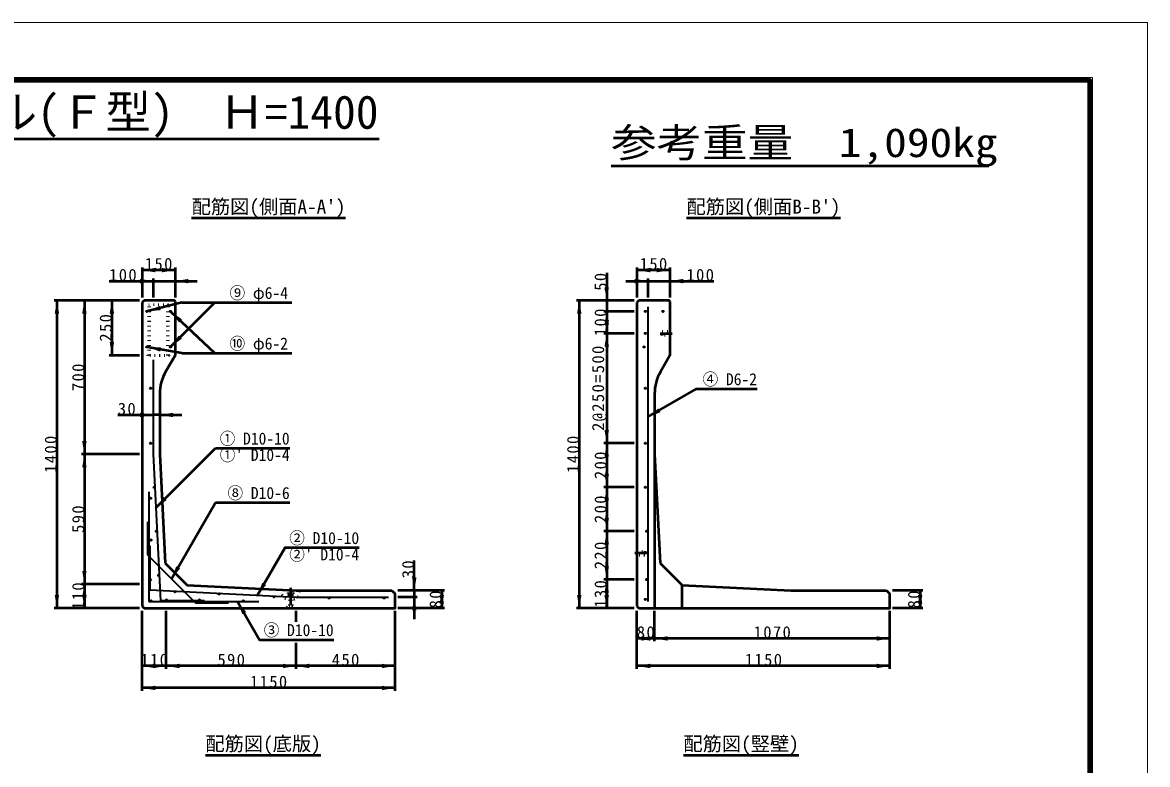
# Model space of a CAD drawing. Units: millimetres, scale not verified, with parts at other scales. Extents: x -2102 to 2102, y -1485 to 1485.
# Drawn here: x 56 to 2102, y 135 to 1485 of the extents above; entities that cross this region are included whole.
import ezdxf
from ezdxf.enums import TextEntityAlignment as Align

# ---------------------------------------------------------------- set-up
doc = ezdxf.new("R2010")
doc.units = ezdxf.units.MM
doc.header["$LTSCALE"] = 5
doc.linetypes.add('DOTTED', pattern=[1.75, 0.25, -1.5])
doc.linetypes.add('LONG_DASHED_DOTTED', pattern=[15.25, 12, -1.5, 0.25, -1.5])
doc.layers.add('0-0_V-nasSTD', color=7, linetype='Continuous', lineweight=50)
doc.layers.add('0-1_0', color=7, linetype='Continuous', lineweight=100)
doc.styles.add('ＭＳ ゴシック', font='')
doc.styles.get('ＭＳ ゴシック').set_extended_font_data('MS Gothic')

msp = doc.modelspace()

# ---------------------------------------------------------------- linework, layer by layer
at = {"layer": '0-0_V-nasSTD'}
for p, q in [((-705.024, 1273.465), (705.024, 1273.465)), ((364, 1129.546), (644, 1129.546)), ((1264, 1129.546), (1544, 1129.546)), ((274, 1039.546), (274, 984.546)), ((334, 1034.546), (274, 1034.546)), ((334, 1039.546), (334, 984.546)), ((1119, 1029.546), (1119, 979.546)), ((1174, 1039.546), (1174, 984.546)), ((1234, 1034.546), (1174, 1034.546)), ((1234, 1039.546), (1234, 984.546)), ((214, 1014.546), (294, 1014.546)), ((294, 1019.546), (294, 984.546)), ((294, 1014.546), (334, 1014.546)), ((334, 1014.546), (374, 1014.546)), ((1154, 1014.546), (1194, 1014.546)), ((1194, 1019.546), (1194, 984.546)), ((1194, 1014.546), (1234, 1014.546)), ((1234, 1014.546), (1314, 1014.546)), ((269, 979.546), (114, 979.546)), ((119, 979.546), (119, 419.546)), ((169, 979.546), (169, 699.546)), ((219, 979.546), (219, 879.546)), ((277.6, 979.546), (274, 975.946)), ((274, 975.946), (274, 423.146)), ((332, 979.546), (277.6, 979.546)), ((346.274, 975.546), (283.764, 959.838)), ((406.274, 975.546), (326.249, 895.594)), ((334, 977.546), (334, 879.546)), ((346.274, 975.546), (546.274, 975.546)), ((1169, 979.546), (1064, 979.546)), ((1069, 979.546), (1069, 419.546)), ((1119, 979.546), (1119, 959.546)), ((1177.6, 979.546), (1174, 975.946)), ((1174, 975.946), (1174, 423.146)), ((1232, 979.546), (1177.6, 979.546)), ((406.274, 883.546), (326.275, 958.724)), ((1169, 959.546), (1114, 959.546)), ((1119, 959.546), (1119, 919.546)), ((1119, 951.546), (1119, 919.546)), ((1169, 919.546), (1114, 919.546)), ((1119, 919.546), (1119, 719.546)), ((346.274, 883.546), (283.782, 894.538)), ((346.274, 883.546), (546.274, 883.546)), ((269, 879.546), (214, 879.546)), ((334, 879.546), (316.718, 849.612)), ((306, 809.612), (306, 699.546)), ((1206, 809.612), (1206, 419.546)), ((230, 771.081), (294, 771.081)), ((306, 771.081), (294, 771.081)), ((306, 771.081), (346, 771.081)), ((1169, 719.546), (1114, 719.546)), ((1119, 719.546), (1119, 639.546)), ((269, 699.546), (164, 699.546)), ((169, 699.546), (169, 463.546)), ((298.955, 602.109), (407.58, 710.733)), ((306, 699.546), (316.065, 501.61)), ((407.58, 710.733), (542.58, 710.733)), ((1206, 699.546), (1216.065, 501.61)), ((1169, 639.546), (1114, 639.546)), ((1119, 639.546), (1119, 559.546)), ((327.58, 473.125), (407.58, 611.689)), ((407.58, 611.689), (542.58, 611.689)), ((1169, 559.546), (1114, 559.546)), ((1119, 559.546), (1119, 471.546)), ((316.065, 501.61), (356.065, 461.61)), ((769, 451.546), (769, 506.546)), ((1216.065, 501.61), (1256.065, 461.61)), ((1169, 471.546), (1114, 471.546)), ((1119, 471.546), (1119, 419.546)), ((269, 463.546), (164, 463.546)), ((169, 463.546), (169, 419.546)), ((356.065, 461.61), (554, 451.546)), ((554, 451.546), (728, 451.546)), ((728, 451.546), (734, 445.546)), ((824, 451.546), (739, 451.546)), ((769, 451.546), (769, 439.546)), ((819, 451.546), (819, 419.546)), ((1256.065, 461.61), (1454, 451.546)), ((1256.065, 419.546), (1256.065, 461.61)), ((1454, 451.546), (1628, 451.546)), ((1628, 451.546), (1634, 445.546)), ((1694, 451.546), (1639, 451.546)), ((1689, 451.546), (1689, 419.546)), ((774, 439.546), (739, 439.546)), ((769, 439.546), (769, 399.546)), ((269, 419.546), (114, 419.546)), ((274, 423.146), (277.6, 419.546)), ((274, 269.546), (274, 414.546)), ((318, 309.546), (318, 414.546)), ((554, 394.546), (554, 414.546)), ((734, 269.546), (734, 414.546)), ((824, 419.546), (739, 419.546)), ((1169, 419.546), (1064, 419.546)), ((1174, 423.146), (1177.6, 419.546)), ((1174, 309.546), (1174, 414.546)), ((1206, 359.546), (1206, 414.546)), ((1634, 309.546), (1634, 414.546)), ((1694, 419.546), (1639, 419.546)), ((554, 309.546), (554, 356.546)), ((1206, 364.546), (1174, 364.546)), ((318, 314.546), (274, 314.546)), ((554, 314.546), (318, 314.546)), ((734, 314.546), (554, 314.546)), ((1634, 314.546), (1174, 314.546)), ((734, 274.546), (274, 274.546)), ((389, 152.546), (599, 152.546)), ((1258.4, 152.546), (1468.4, 152.546))]:
    msp.add_line(p, q, dxfattribs=at)
at = {"layer": '0-0_V-nasSTD', "linetype": 'DOTTED'}
for p, q in [((283, 979.546), (286, 971.546)), ((286, 879.546), (286, 971.546)), ((322, 971.546), (286, 971.546)), ((288, 879.546), (288, 971.546)), ((320, 879.546), (320, 971.546)), ((322, 971.546), (325, 979.546)), ((322, 879.546), (322, 971.546)), ((1220, 915.546), (1220, 923.546)), ((1220, 923.546), (1234, 923.546)), ((1234, 915.546), (1220, 915.546)), ((324, 879.546), (284, 879.546)), ((284, 878.746), (284, 879.546)), ((324, 878.746), (284, 878.746)), ((324, 878.746), (324, 879.546)), ((1174, 523.546), (1188, 523.546)), ((1188, 515.546), (1174, 515.546)), ((1188, 523.546), (1188, 515.546)), ((539, 447.546), (549, 447.546)), ((539, 447.546), (539, 444.746)), ((539, 444.746), (541.2, 443.546)), ((539, 444.746), (549, 444.746)), ((541.2, 443.546), (541.2, 423.546)), ((541.2, 443.546), (546.8, 443.546)), ((546.8, 443.546), (549, 444.746)), ((546.8, 443.546), (546.8, 423.546)), ((549, 447.546), (549, 444.746)), ((537, 421.546), (541.2, 423.546)), ((537, 421.546), (537, 420.346)), ((537, 421.546), (551, 421.546)), ((537, 420.346), (551, 420.346)), ((541.2, 423.546), (546.8, 423.546)), ((546.8, 423.546), (551, 421.546)), ((551, 421.546), (551, 420.346))]:
    msp.add_line(p, q, dxfattribs=at)
at = {"layer": '0-0_V-nasSTD', "lineweight": 35}
for p, q in [((1194, 967.546), (1194, 431.546)), ((294, 871.546), (294, 699.546)), ((286, 631.546), (286, 431.546)), ((284, 576.704), (284, 516.704)), ((288, 533.071), (288, 453.071)), ((284, 516.704), (371.159, 429.546)), ((288, 453.071), (554, 439.546)), ((286, 431.546), (486, 431.546)), ((554, 439.546), (722, 439.546)), ((371.159, 429.546), (431.159, 429.546))]:
    msp.add_line(p, q, dxfattribs=at)
at = {"layer": '0-0_V-nasSTD', "linetype": 'LONG_DASHED_DOTTED'}
for p, q in [((1216, 919.546), (1238, 919.546)), ((1192, 519.546), (1170, 519.546)), ((544, 456.546), (544, 426.546))]:
    msp.add_line(p, q, dxfattribs=at)
at = {"layer": '0-0_V-nasSTD', "lineweight": 18}
for points in [[(-2102.5, -1485), (-2102.5, 1485), (2102.5, 1485), (2102.5, -1485)], [(-2002.5, -1385), (-2002.5, 1385), (2002.5, 1385), (2002.5, -1385)]]:
    msp.add_lwpolyline(points, close=True, dxfattribs=at)
at = {"layer": '0-0_V-nasSTD', "lineweight": 100}
msp.add_lwpolyline([(1997.5, -1380), (1997.5, 1380), (-1997.5, 1380)], dxfattribs=at)
at = {"layer": '0-0_V-nasSTD'}
for points in [[(1234, 977.546), (1234, 879.546), (1216.718, 849.612)], [(1194, 767.546), (1282.491, 818.636), (1392.491, 818.636)], [(484, 443.105), (534, 529.708), (669, 529.708)], [(277.6, 419.546), (734, 419.546), (734, 445.546)], [(447.629, 431.546), (487.629, 362.264), (622.629, 362.264)], [(1177.6, 419.546), (1634, 419.546), (1634, 445.546)], [(1634, 364.546), (1206, 364.546), (1174, 364.546)]]:
    msp.add_lwpolyline(points, dxfattribs=at)
at = {"layer": '0-0_V-nasSTD', "lineweight": 35}
msp.add_lwpolyline([(294, 699.546), (307.526, 433.546), (387.526, 433.546)], dxfattribs=at)
for centre in [(282.6, 959.546), (325.4, 959.546), (1189.4, 959.546), (1221.2, 959.546), (1189.4, 919.546), (282.6, 894.746), (325.4, 894.746), (1186.8, 894.746), (289.4, 819.546), (1189.4, 819.546), (289.4, 719.546), (1189.4, 719.546), (295.851, 639.546), (1189.4, 639.546), (289.4, 619.546), (299.919, 559.546), (1191.6, 559.546), (290, 543.546), (289.2, 471.546), (303.987, 479.546), (1191.6, 471.546), (334, 449.532), (290, 432.746), (318.305, 434.746), (378.305, 434.746), (414, 445.464), (458, 432.746), (514, 440.38), (614, 438.346), (714, 438.346), (1189.4, 435.546)]:
    msp.add_circle(centre, 1.2, dxfattribs=at)
at = {"layer": '0-0_V-nasSTD'}
for centre, radius, start, end in [((332, 977.546), 2, 0, 90), ((1232, 977.546), 2, 0, 90), ((386, 809.612), 80, 150, 180), ((1286, 809.612), 80, 150, 180)]:
    msp.add_arc(centre, radius, start, end, dxfattribs=at)
at = {"layer": '0-0_V-nasSTD', "linetype": 'DOTTED'}
msp.add_arc((544, 451.546), 17.2, 175.3973, 0, dxfattribs=at)
at = {"layer": '0-0_V-nasSTD'}
for points in [[(274, 1034.546), (298, 1034.546), (298, 1038.546)], [(274, 1034.546), (298, 1030.546), (298, 1034.546)], [(310, 1034.546), (310, 1038.546), (334, 1034.546)], [(310, 1030.546), (310, 1034.546), (334, 1034.546)], [(1174, 1034.546), (1198, 1034.546), (1198, 1038.546)], [(1174, 1034.546), (1198, 1030.546), (1198, 1034.546)], [(1210, 1034.546), (1210, 1038.546), (1234, 1034.546)], [(1210, 1030.546), (1210, 1034.546), (1234, 1034.546)], [(270, 1014.546), (270, 1018.546), (294, 1014.546)], [(270, 1010.546), (270, 1014.546), (294, 1014.546)], [(334, 1014.546), (358, 1014.546), (358, 1018.546)], [(334, 1014.546), (358, 1010.546), (358, 1014.546)], [(1115, 1003.546), (1119, 979.546), (1119, 1003.546)], [(1119, 979.546), (1119, 1003.546), (1123, 1003.546)], [(1170, 1014.546), (1170, 1018.546), (1194, 1014.546)], [(1170, 1010.546), (1170, 1014.546), (1194, 1014.546)], [(1234, 1014.546), (1258, 1014.546), (1258, 1018.546)], [(1234, 1014.546), (1258, 1010.546), (1258, 1014.546)], [(115, 955.546), (119, 955.546), (119, 979.546)], [(119, 955.546), (119, 979.546), (123, 955.546)], [(165, 955.546), (169, 955.546), (169, 979.546)], [(169, 955.546), (169, 979.546), (173, 955.546)], [(215, 955.546), (219, 955.546), (219, 979.546)], [(219, 955.546), (219, 979.546), (223, 955.546)], [(283.764, 959.838), (306.066, 969.566), (307.041, 965.687)], [(283.764, 959.838), (307.041, 965.687), (308.015, 961.808)], [(1065, 955.546), (1069, 955.546), (1069, 979.546)], [(1069, 955.546), (1069, 979.546), (1073, 955.546)], [(326.275, 958.724), (341.025, 939.374), (343.764, 942.289)], [(326.275, 958.724), (343.764, 942.289), (346.503, 945.203)], [(1115, 935.546), (1119, 935.546), (1119, 959.546)], [(1115, 943.546), (1119, 919.546), (1119, 943.546)], [(1119, 935.546), (1119, 959.546), (1123, 935.546)], [(1119, 919.546), (1119, 943.546), (1123, 943.546)], [(215, 903.546), (219, 879.546), (219, 903.546)], [(219, 879.546), (219, 903.546), (223, 903.546)], [(326.249, 895.594), (340.4, 915.386), (343.228, 912.557)], [(326.249, 895.594), (343.228, 912.557), (346.055, 909.727)], [(1115, 895.546), (1119, 895.546), (1119, 919.546)], [(1119, 895.546), (1119, 919.546), (1123, 895.546)], [(283.782, 894.538), (306.726, 886.441), (307.419, 890.38)], [(283.782, 894.538), (307.419, 890.38), (308.112, 894.32)], [(1194, 767.546), (1212.785, 783.01), (1214.785, 779.546)], [(1194, 767.546), (1214.785, 779.546), (1216.785, 776.082)], [(270, 771.081), (270, 775.081), (294, 771.081)], [(270, 767.081), (270, 771.081), (294, 771.081)], [(306, 771.081), (330, 771.081), (330, 775.081)], [(306, 771.081), (330, 767.081), (330, 771.081)], [(1115, 743.546), (1119, 719.546), (1119, 743.546)], [(1119, 719.546), (1119, 743.546), (1123, 743.546)], [(165, 723.546), (169, 699.546), (169, 723.546)], [(169, 699.546), (169, 723.546), (173, 723.546)], [(1115, 695.546), (1119, 695.546), (1119, 719.546)], [(1119, 695.546), (1119, 719.546), (1123, 695.546)], [(165, 675.546), (169, 675.546), (169, 699.546)], [(169, 675.546), (169, 699.546), (173, 675.546)], [(1115, 663.546), (1119, 639.546), (1119, 663.546)], [(1119, 639.546), (1119, 663.546), (1123, 663.546)], [(1115, 615.546), (1119, 615.546), (1119, 639.546)], [(1119, 615.546), (1119, 639.546), (1123, 615.546)], [(298.955, 602.109), (313.097, 621.908), (315.925, 619.079)], [(298.955, 602.109), (315.925, 619.079), (318.754, 616.251)], [(1115, 583.546), (1119, 559.546), (1119, 583.546)], [(1119, 559.546), (1119, 583.546), (1123, 583.546)], [(1115, 535.546), (1119, 535.546), (1119, 559.546)], [(1119, 535.546), (1119, 559.546), (1123, 535.546)], [(327.58, 473.125), (336.116, 495.91), (339.58, 493.91)], [(327.58, 473.125), (339.58, 493.91), (343.044, 491.91)], [(1115, 495.546), (1119, 471.546), (1119, 495.546)], [(1119, 471.546), (1119, 495.546), (1123, 495.546)], [(165, 487.546), (169, 463.546), (169, 487.546)], [(169, 463.546), (169, 487.546), (173, 487.546)], [(765, 475.546), (769, 451.546), (769, 475.546)], [(769, 451.546), (769, 475.546), (773, 475.546)], [(1115, 447.546), (1119, 447.546), (1119, 471.546)], [(1119, 447.546), (1119, 471.546), (1123, 447.546)], [(165, 439.546), (169, 439.546), (169, 463.546)], [(169, 439.546), (169, 463.546), (173, 439.546)], [(484, 443.105), (492.536, 465.89), (496, 463.89)], [(484, 443.105), (496, 463.89), (499.464, 461.89)], [(815, 427.546), (819, 427.546), (819, 451.546)], [(819, 427.546), (819, 451.546), (823, 427.546)], [(1685, 427.546), (1689, 427.546), (1689, 451.546)], [(1689, 427.546), (1689, 451.546), (1693, 427.546)], [(115, 443.546), (119, 419.546), (119, 443.546)], [(119, 419.546), (119, 443.546), (123, 443.546)], [(165, 443.546), (169, 419.546), (169, 443.546)], [(169, 419.546), (169, 443.546), (173, 443.546)], [(447.629, 431.546), (456.165, 408.761), (459.629, 410.761)], [(447.629, 431.546), (459.629, 410.761), (463.093, 412.761)], [(765, 415.546), (769, 415.546), (769, 439.546)], [(769, 415.546), (769, 439.546), (773, 415.546)], [(815, 443.546), (819, 419.546), (819, 443.546)], [(819, 419.546), (819, 443.546), (823, 443.546)], [(1065, 443.546), (1069, 419.546), (1069, 443.546)], [(1069, 419.546), (1069, 443.546), (1073, 443.546)], [(1115, 443.546), (1119, 419.546), (1119, 443.546)], [(1119, 419.546), (1119, 443.546), (1123, 443.546)], [(1685, 443.546), (1689, 419.546), (1689, 443.546)], [(1689, 419.546), (1689, 443.546), (1693, 443.546)], [(1174, 364.546), (1198, 364.546), (1198, 368.546)], [(1182, 364.546), (1182, 368.546), (1206, 364.546)], [(1206, 364.546), (1230, 364.546), (1230, 368.546)], [(1610, 364.546), (1610, 368.546), (1634, 364.546)], [(1174, 364.546), (1198, 360.546), (1198, 364.546)], [(1182, 360.546), (1182, 364.546), (1206, 364.546)], [(1206, 364.546), (1230, 360.546), (1230, 364.546)], [(1610, 360.546), (1610, 364.546), (1634, 364.546)], [(274, 314.546), (298, 314.546), (298, 318.546)], [(274, 314.546), (298, 310.546), (298, 314.546)], [(294, 314.546), (294, 318.546), (318, 314.546)], [(294, 310.546), (294, 314.546), (318, 314.546)], [(318, 314.546), (342, 314.546), (342, 318.546)], [(318, 314.546), (342, 310.546), (342, 314.546)], [(530, 314.546), (530, 318.546), (554, 314.546)], [(530, 310.546), (530, 314.546), (554, 314.546)], [(554, 314.546), (578, 314.546), (578, 318.546)], [(554, 314.546), (578, 310.546), (578, 314.546)], [(710, 314.546), (710, 318.546), (734, 314.546)], [(710, 310.546), (710, 314.546), (734, 314.546)], [(1174, 314.546), (1198, 314.546), (1198, 318.546)], [(1174, 314.546), (1198, 310.546), (1198, 314.546)], [(1610, 314.546), (1610, 318.546), (1634, 314.546)], [(1610, 310.546), (1610, 314.546), (1634, 314.546)], [(274, 274.546), (298, 274.546), (298, 278.546)], [(274, 274.546), (298, 270.546), (298, 274.546)], [(710, 274.546), (710, 278.546), (734, 274.546)], [(710, 270.546), (710, 274.546), (734, 274.546)]]:
    msp.add_solid(points, dxfattribs=at)
at = {"layer": '0-1_0', "lineweight": 50}
msp.add_line((1126.869, 1224.328), (1813.669, 1224.328), dxfattribs=at)

# ---------------------------------------------------------------- texts
at = {"layer": '0-0_V-nasSTD', "style": 'ＭＳ ゴシック'}
for s, height, p in [('1ｓｔタッチウォール(Ｆ型)  Ｈ=1400', 60.81, (-705.024, 1273.465)), ("配筋図(側面A-A')", 25.66, (364, 1129.546)), ("配筋図(側面B-B')", 25.66, (1264, 1129.546)), ('配筋図(底版)', 25.66, (389, 152.546)), ('配筋図(竪壁)', 25.66, (1258.4, 152.546))]:
    msp.add_text(s, height=height, dxfattribs=at).set_placement(p, align=Align.BOTTOM_LEFT)
for s, height, width, p in [('参考重量\u30001,090kg', 52.79, 1.15, (1126.869, 1224.328)), ('⑨ φ6-4', 21.85, 0.95, (433.004, 975.546)), ('⑩ φ6-2', 21.85, 0.95, (433.004, 883.546)), ('④ D6-2', 21.85, 0.95, (1293.38, 818.636)), ('① D10-10', 21.85, 0.95, (415.15, 710.733)), ("①' D10-4", 21.85, 0.95, (415.15, 680.925)), ('⑧ D10-6', 21.85, 0.95, (429.309, 611.689)), ('② D10-10', 21.85, 0.95, (541.571, 529.708)), ("②' D10-4", 21.85, 0.95, (541.571, 499.9)), ('③ D10-10', 21.85, 0.95, (495.2, 362.264))]:
    msp.add_text(s, height=height, dxfattribs=dict(at, width=width)).set_placement(p, align=Align.BOTTOM_LEFT)
at = {"layer": '0-0_V-nasSTD', "char_height": 21.99, "attachment_point": 7, "style": 'ＭＳ ゴシック'}
for s, insert in [('\\T1.17;150', (279, 1034.546)), ('\\T1.17;150', (1179, 1034.546)), ('\\T1.17;100', (214, 1014.546)), ('\\T1.17;100', (1264, 1014.546)), ('\\T1.17;30', (229.75, 771.081)), ('\\T1.17;80', (1173.75, 364.546)), ('\\T1.17;1070', (1386.25, 364.546)), ('\\T1.17;110', (271, 314.546)), ('\\T1.17;590', (411, 314.546)), ('\\T1.17;450', (619, 314.546)), ('\\T1.17;1150', (1370.25, 314.546)), ('\\T1.17;1150', (470.25, 274.546))]:
    msp.add_mtext(s, dxfattribs=dict(at, insert=insert))
at = {"layer": '0-0_V-nasSTD', "char_height": 21.99, "attachment_point": 7, "rotation": 90, "style": 'ＭＳ ゴシック'}
for s, insert in [('\\T1.17;50', (1119, 997.046)), ('\\T1.17;100', (1119, 914.546)), ('\\T1.17;250', (219, 904.546)), ('\\T1.17;2@250=500', (1119, 742.046)), ('\\T1.17;700', (169, 814.546)), ('\\T1.17;1400', (119, 665.796)), ('\\T1.17;1400', (1069, 665.796)), ('\\T1.17;200', (1119, 654.546)), ('\\T1.17;200', (1119, 574.546)), ('\\T1.17;590', (169, 556.546)), ('\\T1.17;220', (1119, 490.546)), ('\\T1.17;30', (769, 474.046)), ('\\T1.17;110', (169, 416.546)), ('\\T1.17;80', (819, 419.295)), ('\\T1.17;130', (1119, 420.546)), ('\\T1.17;80', (1689, 419.295))]:
    msp.add_mtext(s, dxfattribs=dict(at, insert=insert))

doc.saveas('drawing.dxf')
